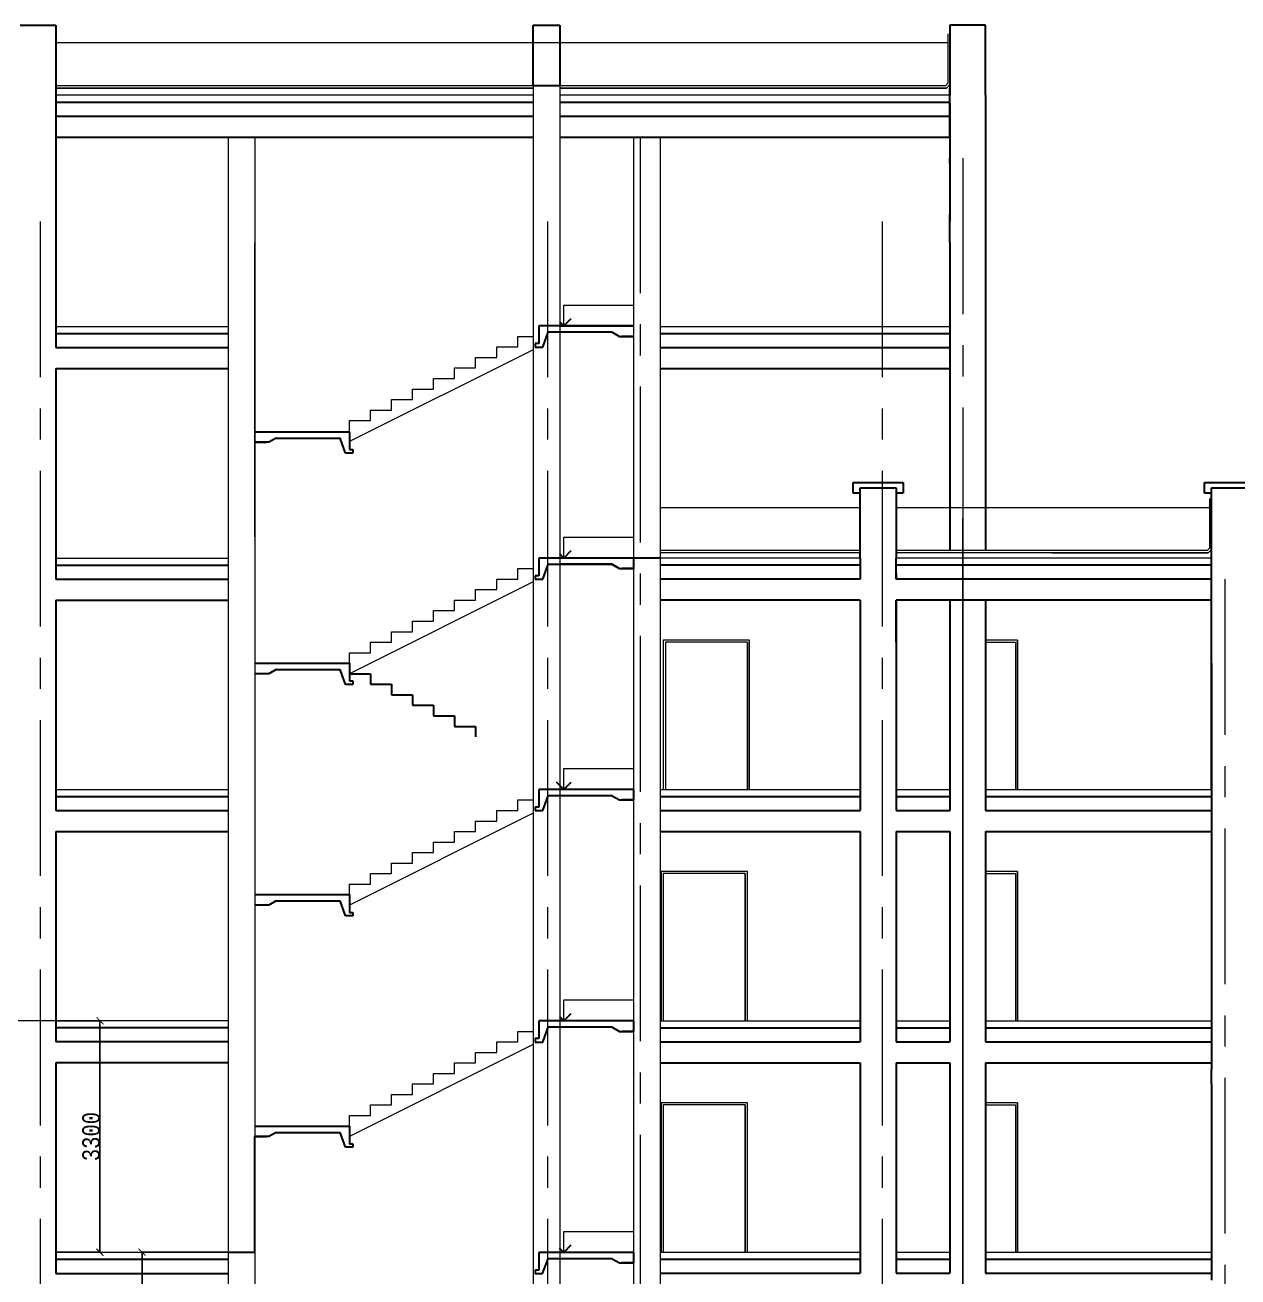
# Model space of a CAD drawing. Header units: millimetres. Extents: x -689206 to 4969298, y -1019800 to 703299.
# Drawn here: x -665072 to -647777, y 34609 to 52461 of the extents above; entities that cross this region are included whole.
import ezdxf

# ---------------------------------------------------------------- set-up
doc = ezdxf.new("R2010")
doc.units = ezdxf.units.MM
doc.linetypes.add('осеваяX2', pattern=[101.6, 63.5, -12.7, 12.7, -12.7])
doc.layers.add('РАЗМЕРЫ', color=7, linetype='Continuous', lineweight=9)
doc.layers.add('разрез1-1', color=7, linetype='Continuous')
doc.styles.add('Аннотативный', font='isocteur.ttf', dxfattribs={"width": 0.7, "height": 250})
doc.dimstyles.new('Аннотативный', dxfattribs={"dimscale": 0, "dimtxt": 250, "dimasz": 100, "dimexe": 1.25, "dimexo": 0.625, "dimtad": 1, "dimdec": 0, "dimtxsty": 'Аннотативный', "dimblk": 'ARCHTICK', "dimcen": 2.5, "dimadec": 0, "dimazin": 0, "dimtfac": 1, "dimtdec": 0, "dimtmove": 0, "dimatfit": 3, "dimfxl": 1, "dimarcsym": 0})

# ---------------------------------------------------------------- blocks, each defined once
blk = doc.blocks.new('_ArchTick')
at = {"color": 0, "linetype": 'ByBlock', "const_width": 0.15}
blk.add_lwpolyline([(-0.5, -0.5), (0.5, 0.5)], dxfattribs=at)
blk = doc.blocks.new('*D4744')
at = {"layer": 'Defpoints', "color": 0, "lineweight": 30, "ltscale": 35, "transparency": 16777216}
for p in [(-651702, 45426), (-652852, 26454), (-651702, 26454)]:
    blk.add_point(p, dxfattribs=at)
at = {"layer": 'РАЗМЕРЫ', "color": 0, "lineweight": -2, "ltscale": 35, "transparency": 16777216}
for p, q in [((-651702, 45426), (-651702, 26453)), ((-652852, 26455), (-652852, 26456)), ((-652852, 26454), (-651702, 26454))]:
    blk.add_line(p, q, dxfattribs=at)
at = {"layer": 'РАЗМЕРЫ', "color": 0, "lineweight": -2, "ltscale": 35, "transparency": 16777216, "xscale": 100, "yscale": 100, "zscale": 100, "rotation": 180}
blk.add_blockref('_ArchTick', (-652852, 26454), dxfattribs=at)
at = {"layer": 'РАЗМЕРЫ', "color": 0, "lineweight": -2, "ltscale": 35, "transparency": 16777216, "xscale": 100, "yscale": 100, "zscale": 100}
blk.add_blockref('_ArchTick', (-651702, 26454), dxfattribs=at)
at = {"layer": 'РАЗМЕРЫ', "color": 0, "lineweight": 5, "ltscale": 35, "transparency": 16777216, "insert": (-652277, 26580), "char_height": 250, "attachment_point": 5, "style": 'Аннотативный'}
blk.add_mtext('1150', dxfattribs=at)
blk = doc.blocks.new('*D4752')
at = {"layer": 'Defpoints', "color": 0, "lineweight": 30, "ltscale": 35, "transparency": 16777216}
for p in [(-661796, 34961), (-663404, 31361), (-661796, 31361)]:
    blk.add_point(p, dxfattribs=at)
at = {"layer": 'РАЗМЕРЫ', "color": 0, "lineweight": -2, "ltscale": 35, "transparency": 16777216}
for p, q in [((-661797, 34961), (-663405, 34961)), ((-663404, 34961), (-663404, 31361)), ((-661797, 31361), (-663405, 31361))]:
    blk.add_line(p, q, dxfattribs=at)
at = {"layer": 'РАЗМЕРЫ', "color": 0, "lineweight": -2, "ltscale": 35, "transparency": 16777216, "xscale": 100, "yscale": 100, "zscale": 100}
for p, rotation in [((-663404, 34961), 90), ((-663404, 31361), 270)]:
    blk.add_blockref('_ArchTick', p, dxfattribs=dict(at, rotation=rotation))
at = {"layer": 'РАЗМЕРЫ', "color": 0, "lineweight": 30, "ltscale": 35, "transparency": 16777216, "insert": (-663530, 33161), "char_height": 250, "attachment_point": 5, "rotation": 90, "style": 'Аннотативный'}
blk.add_mtext('3600', dxfattribs=at)
blk = doc.blocks.new('*D4753')
at = {"layer": 'Defpoints', "color": 0, "lineweight": 30, "ltscale": 35, "transparency": 16777216}
for p in [(-664632, 38261), (-664004, 38261), (-664632, 34961)]:
    blk.add_point(p, dxfattribs=at)
at = {"layer": 'РАЗМЕРЫ', "color": 0, "lineweight": -2, "ltscale": 35, "transparency": 16777216}
for p, q in [((-664631, 38261), (-664002, 38261)), ((-664004, 34961), (-664004, 38261)), ((-664631, 34961), (-664002, 34961))]:
    blk.add_line(p, q, dxfattribs=at)
at = {"layer": 'РАЗМЕРЫ', "color": 0, "lineweight": -2, "ltscale": 35, "transparency": 16777216, "xscale": 100, "yscale": 100, "zscale": 100}
for p, rotation in [((-664004, 38261), 90), ((-664004, 34961), 270)]:
    blk.add_blockref('_ArchTick', p, dxfattribs=dict(at, rotation=rotation))
at = {"layer": 'РАЗМЕРЫ', "color": 0, "lineweight": 30, "ltscale": 35, "transparency": 16777216, "insert": (-664129, 36611), "char_height": 250, "attachment_point": 5, "rotation": 90, "style": 'Аннотативный'}
blk.add_mtext('3300', dxfattribs=at)

msp = doc.modelspace()

# ---------------------------------------------------------------- linework, layer by layer
at = {"layer": 'РАЗМЕРЫ', "lineweight": 30, "ltscale": 35}
for p, q in [((-665139.2, 52461), (-664631.9, 52461)), ((-664631.9, 52461), (-664631.9, 52311.8)), ((-664631.9, 52311.8), (-664631.9, 49661)), ((-657825.2, 51596), (-657825.2, 52461)), ((-657825.2, 52461), (-657447.7, 52461)), ((-657447.7, 52461), (-657447.7, 51692.1)), ((-651374.6, 52461), (-651884.6, 52461)), ((-651884.6, 52461), (-651884.6, 51461)), ((-651374.6, 51461), (-651374.6, 52461)), ((-657825.2, 51596), (-657825.2, 51680.7)), ((-657447.7, 51596), (-657825.2, 51596)), ((-657447.7, 51692.1), (-657447.7, 51596)), ((-651884.6, 51461), (-651884.6, 51561)), ((-651884.6, 50861), (-651884.6, 51461)), ((-651374.6, 51461), (-651374.6, 45582.7)), ((-664631.9, 51361), (-657825.2, 51361)), ((-657447.7, 51361), (-651884.6, 51361)), ((-651884.6, 51347.6), (-651884.6, 49661)), ((-664631.9, 51161), (-657825.2, 51161)), ((-657447.7, 51161), (-651884.6, 51161)), ((-664631.9, 50861), (-657825.2, 50861)), ((-657447.7, 50861), (-651884.6, 50861)), ((-651884.6, 50486), (-651884.6, 50561)), ((-664631.9, 49661), (-664631.9, 47861)), ((-651884.6, 49361), (-651884.6, 49761)), ((-651884.6, 49361), (-651884.6, 45582.7)), ((-664631.9, 48061), (-662176.4, 48061)), ((-656396.4, 48170.6), (-657537.3, 48170.6)), ((-657447.7, 48170.6), (-656396.4, 48170.6)), ((-656016.4, 48061), (-651884.6, 48061)), ((-664631.9, 47861), (-662176.4, 47861)), ((-656396.4, 48020.6), (-656564.4, 48020.6)), ((-656016.4, 47861), (-651884.6, 47861)), ((-664631.9, 47561), (-664631.9, 44561)), ((-664631.9, 47561), (-662176.4, 47561)), ((-656016.4, 47561), (-651884.6, 47561)), ((-661796.4, 46661), (-660655.5, 46661)), ((-657826.1, 46661), (-657825.2, 46661)), ((-661796.4, 46511), (-661630.6, 46511)), ((-653161.9, 44861), (-653161.9, 45861)), ((-653161.9, 45861), (-652651.9, 45861)), ((-652651.9, 45861), (-652651.9, 44861)), ((-648151.9, 45861), (-647641.9, 45861)), ((-648151.9, 44861), (-648151.9, 45861)), ((-648151.9, 45861), (-647641.9, 45861)), ((-651884.6, 45582.7), (-651884.6, 44967.7)), ((-651374.6, 45582.7), (-651374.6, 44967.7)), ((-656396.4, 44860.5), (-657537.3, 44860.5)), ((-656016.4, 44861), (-656396.4, 44861)), ((-656396.4, 44860.5), (-656396.4, 44710.5)), ((-653161.9, 44861), (-653161.9, 44561)), ((-652651.9, 44561), (-652651.9, 44861)), ((-648151.9, 44861), (-648151.9, 44961)), ((-648151.9, 43661), (-648151.9, 44861)), ((-664631.9, 44761), (-662176.4, 44761)), ((-656396.4, 44710.5), (-656564.4, 44710.5)), ((-653161.9, 44761), (-656016.4, 44761)), ((-648151.9, 44761), (-652651.9, 44761)), ((-652651.9, 44636), (-652651.9, 44561)), ((-664631.9, 44561), (-662176.4, 44561)), ((-653161.9, 44561), (-656016.4, 44561)), ((-648151.9, 44561), (-652651.9, 44561)), ((-664631.9, 44261), (-664631.9, 43661)), ((-664631.9, 44261), (-662176.4, 44261)), ((-653161.9, 44261), (-656016.4, 44261)), ((-653161.9, 44261), (-653161.9, 43661)), ((-652651.9, 44261), (-652651.9, 43661)), ((-652651.9, 43661), (-652651.9, 44261)), ((-648151.9, 44261), (-652651.9, 44261)), ((-651884.6, 44261), (-651884.6, 41261)), ((-651374.6, 44261), (-651374.6, 41261)), ((-648151.9, 41561), (-648151.9, 44261)), ((-664631.9, 43661), (-664631.9, 41261)), ((-653161.9, 43661), (-653161.9, 41261)), ((-652651.9, 43661), (-652651.9, 41261)), ((-661796.4, 43361), (-660655.5, 43361)), ((-660446.4, 43210.5), (-660146.4, 43210.5)), ((-660146.4, 43210.5), (-660146.4, 43060.5)), ((-657825.2, 43361), (-657826.1, 43361)), ((-648151.9, 43361), (-648151.9, 40561)), ((-660146.4, 43060.5), (-659846.4, 43060.5)), ((-659846.4, 43060.5), (-659846.4, 42910.5)), ((-659846.4, 42910.5), (-659546.4, 42910.5)), ((-659546.4, 42910.5), (-659546.4, 42760.5)), ((-659546.4, 42760.5), (-659246.4, 42760.5)), ((-659246.4, 42760.5), (-659246.4, 42610.5)), ((-659246.4, 42610.5), (-658946.4, 42610.5)), ((-658946.4, 42610.5), (-658946.4, 42460.5)), ((-658946.4, 42460.5), (-658646.4, 42460.5)), ((-658646.4, 42460.5), (-658646.4, 42310.5)), ((-664631.9, 41461), (-662176.4, 41461)), ((-656396.4, 41561), (-657537.3, 41561)), ((-656396.4, 41561), (-656396.4, 41411)), ((-656016.4, 41461), (-653161.9, 41461)), ((-652651.9, 41461), (-651884.6, 41461)), ((-651374.6, 41461), (-648151.9, 41461)), ((-664631.9, 41261), (-662176.4, 41261)), ((-656396.4, 41411), (-656564.4, 41411)), ((-656016.4, 41261), (-653161.9, 41261)), ((-652651.9, 41261), (-651884.6, 41261)), ((-651374.6, 41261), (-648151.9, 41261)), ((-664631.9, 40961), (-664631.9, 40561)), ((-664631.9, 40961), (-662176.4, 40961)), ((-656016.4, 40961), (-653161.9, 40961)), ((-653161.9, 40961), (-653161.9, 40561)), ((-652651.9, 40961), (-652651.9, 40561)), ((-652651.9, 40961), (-651884.6, 40961)), ((-651884.6, 40961), (-651884.6, 40561)), ((-651374.6, 40961), (-651374.6, 40561)), ((-651374.6, 40961), (-648151.9, 40961)), ((-664631.9, 40561), (-664631.9, 37961)), ((-653161.9, 40561), (-653161.9, 37961)), ((-652651.9, 40561), (-652651.9, 37961)), ((-651884.6, 40561), (-651884.6, 37961)), ((-651374.6, 40561), (-651374.6, 37961)), ((-648151.9, 40561), (-648151.9, 40361)), ((-648151.9, 40361), (-648151.9, 37561)), ((-661796.4, 40061), (-660655.5, 40061)), ((-656396.4, 38261), (-657537.3, 38261)), ((-656396.4, 38261), (-656396.4, 38111)), ((-662176.4, 38161), (-664631.9, 38161)), ((-656396.4, 38111), (-656564.4, 38111)), ((-656016.4, 38161), (-653161.9, 38161)), ((-652651.9, 38161), (-651884.6, 38161)), ((-651374.6, 38161), (-648151.9, 38161)), ((-662176.4, 37961), (-664631.9, 37961)), ((-656016.4, 37961), (-653161.9, 37961)), ((-652651.9, 37961), (-651884.6, 37961)), ((-651374.6, 37961), (-648151.9, 37961)), ((-664631.9, 37661), (-664631.9, 37561)), ((-662176.4, 37661), (-664631.9, 37661)), ((-664631.9, 37561), (-664631.9, 34660.2)), ((-656016.4, 37661), (-653161.9, 37661)), ((-653161.9, 37661), (-653161.9, 37561)), ((-653161.9, 37661), (-653161.9, 34661)), ((-652651.9, 37661), (-652651.9, 37561)), ((-652651.9, 37661), (-652651.9, 34661)), ((-652651.9, 37661), (-651884.6, 37661)), ((-651884.6, 37661), (-651884.6, 37561)), ((-651884.6, 37661), (-651884.6, 34661)), ((-651374.6, 37661), (-651374.6, 37561)), ((-651374.6, 37661), (-651374.6, 34661)), ((-651374.6, 37661), (-648151.9, 37661)), ((-648151.9, 37361), (-648151.9, 37561)), ((-648151.9, 37361), (-648151.9, 34561)), ((-661796.4, 36760.5), (-660655.5, 36760.5)), ((-661796.4, 34960.5), (-661796.4, 36610.5)), ((-661796.4, 36610.5), (-661628.4, 36610.5)), ((-664631.9, 34860.2), (-662176.4, 34860.2)), ((-662177, 34960.5), (-661796.4, 34960.5)), ((-657747.7, 34959.4), (-657747.7, 34794.4)), ((-657747.7, 34959.4), (-657747.7, 34794.4)), ((-656397.7, 34959.4), (-657538.6, 34959.4)), ((-656397.7, 34959.4), (-656397.7, 34809.4)), ((-656016.4, 34861), (-653161.9, 34861)), ((-652651.9, 34861), (-651884.6, 34861)), ((-651374.6, 34861), (-648151.9, 34861)), ((-664631.9, 34660.2), (-662176.4, 34660.2)), ((-656397.7, 34809.4), (-656565.6, 34809.4)), ((-656016.4, 34661), (-653161.9, 34661)), ((-652651.9, 34661), (-651884.6, 34661)), ((-651374.6, 34661), (-648151.9, 34661))]:
    msp.add_line(p, q, dxfattribs=at)
at = {"layer": 'РАЗМЕРЫ', "lineweight": 20, "ltscale": 35}
for p, q in [((-657825.2, 51596), (-657826.1, 31780.1)), ((-657447.7, 51596), (-657447.7, 31361)), ((-662176.4, 50861), (-662176.4, 43661)), ((-661796.4, 50861), (-661796.4, 31361)), ((-656396.4, 50861), (-656396.4, 31361)), ((-656016.4, 50861), (-656016.4, 43361)), ((-661796.4, 45161), (-661796.4, 49361)), ((-657825.2, 49361), (-657825.2, 31361)), ((-662176.4, 43661), (-662176.4, 31361)), ((-656016.4, 43361), (-656016.4, 31361))]:
    msp.add_line(p, q, dxfattribs=at)
at = {"layer": 'РАЗМЕРЫ', "lineweight": 9, "ltscale": 35}
for p, q in [((-657825.2, 51461), (-664631.9, 51461)), ((-651884.6, 51461), (-657447.7, 51461)), ((-664631.9, 48161), (-662176.4, 48161)), ((-656016.4, 48161), (-651884.6, 48161)), ((-664631.9, 44861), (-662176.4, 44861)), ((-653161.9, 44861), (-656016.4, 44861)), ((-648151.9, 44861), (-652651.9, 44861)), ((-664631.9, 41561), (-662176.4, 41561)), ((-656016.4, 41561), (-653161.9, 41561)), ((-652651.9, 41561), (-651884.6, 41561)), ((-651374.6, 41561), (-648151.9, 41561)), ((-662176.4, 38261), (-669283.9, 38261)), ((-656016.4, 38261), (-653161.9, 38261)), ((-652651.9, 38261), (-651884.6, 38261)), ((-651374.6, 38261), (-648151.9, 38261)), ((-664631.9, 34960.5), (-662176.4, 34960.5)), ((-656016.4, 34961), (-653161.9, 34961)), ((-652651.9, 34961), (-651884.6, 34961)), ((-651374.6, 34961), (-648151.9, 34961))]:
    msp.add_line(p, q, dxfattribs=at)
at = {"layer": 'РАЗМЕРЫ', "linetype": 'осеваяX2', "lineweight": 5, "ltscale": 35}
for p, q in [((-656302, 50861), (-656302, 22112.3)), ((-651702.2, 50561), (-651702.2, 44861)), ((-664854.6, 49661), (-664854.6, 22112.3)), ((-657621.9, 49661), (-657621.9, 22112.3)), ((-652851.9, 49661), (-652851.9, 22112.3)), ((-647961.9, 44561), (-647961.9, 22112.3)), ((-651702.2, 44261), (-651702.2, 22112.3))]:
    msp.add_line(p, q, dxfattribs=at)
at = {"layer": 'РАЗМЕРЫ', "lineweight": 15, "ltscale": 35}
for p, q in [((-651884.6, 49361), (-651884.6, 49661)), ((-648151.9, 37661), (-651374.6, 37661))]:
    msp.add_line(p, q, dxfattribs=at)
at = {"layer": 'РАЗМЕРЫ', "linetype": 'ByBlock', "lineweight": 30, "ltscale": 35}
for p, q in [((-653261.9, 45861), (-653261.9, 45936)), ((-653261.9, 45936), (-652651.9, 45936)), ((-652651.9, 45936), (-652551.9, 45936)), ((-652551.9, 45936), (-652551.9, 45786)), ((-648251.9, 45861), (-648251.9, 45936)), ((-648251.9, 45936), (-647641.9, 45936)), ((-653261.9, 45786), (-653261.9, 45861)), ((-653161.9, 45786), (-653261.9, 45786)), ((-652551.9, 45786), (-652651.9, 45786)), ((-648251.9, 45786), (-648251.9, 45861)), ((-648151.9, 45786), (-648251.9, 45786))]:
    msp.add_line(p, q, dxfattribs=at)
at = {"layer": 'РАЗМЕРЫ', "lineweight": 18, "ltscale": 35}
for p, q in [((-654771.5, 43691), (-655971.5, 43691)), ((-655971.5, 43691), (-655971.5, 41561)), ((-654771.5, 43661), (-655941.5, 43661)), ((-655941.5, 43661), (-655941.5, 41561)), ((-654741.5, 43691), (-654771.5, 43691)), ((-654771.5, 43661), (-654771.5, 41561)), ((-654771.5, 41561), (-654771.5, 43661)), ((-654741.5, 41561), (-654741.5, 43691)), ((-650919.9, 43691), (-651374.6, 43691)), ((-651374.6, 43661), (-650949.9, 43661)), ((-650949.9, 43661), (-650949.9, 41561)), ((-650919.9, 43691), (-650919.9, 41561)), ((-650919.9, 43691), (-650919.9, 41561)), ((-650919.9, 41561), (-650919.9, 43691)), ((-654801.5, 40391), (-656001.5, 40391)), ((-656001.5, 40391), (-656001.5, 38261)), ((-654801.5, 40361), (-655971.5, 40361)), ((-655971.5, 40361), (-655971.5, 38261)), ((-654771.5, 40391), (-654801.5, 40391)), ((-654801.5, 40361), (-654801.5, 38261)), ((-654801.5, 38261), (-654801.5, 40361)), ((-654771.5, 38261), (-654771.5, 40391)), ((-650919.9, 40391), (-651374.6, 40391)), ((-651374.6, 40361), (-650949.9, 40361)), ((-650949.9, 40361), (-650949.9, 38261)), ((-650919.9, 40391), (-650919.9, 38261)), ((-650919.9, 40391), (-650919.9, 38261)), ((-650919.9, 38261), (-650919.9, 40391)), ((-654801.5, 37091), (-656001.5, 37091)), ((-656001.5, 37091), (-656001.5, 34961)), ((-654801.5, 37061), (-655971.5, 37061)), ((-655971.5, 37061), (-655971.5, 34961)), ((-654771.5, 37091), (-654801.5, 37091)), ((-654801.5, 37061), (-654801.5, 34961)), ((-654801.5, 34961), (-654801.5, 37061)), ((-654771.5, 34961), (-654771.5, 37091)), ((-650919.9, 37091), (-651374.6, 37091)), ((-651374.6, 37061), (-650949.9, 37061)), ((-650949.9, 37061), (-650949.9, 34961)), ((-650919.9, 37091), (-650919.9, 34961)), ((-650919.9, 37091), (-650919.9, 34961)), ((-650919.9, 34961), (-650919.9, 37091))]:
    msp.add_line(p, q, dxfattribs=at)
at = {"layer": 'разрез1-1', "lineweight": 15}
for p, q in [((-651909.3, 51635.8), (-651909.3, 52336)), ((-664631.9, 52211), (-651909.3, 52211)), ((-664631.9, 51561), (-657825.2, 51561)), ((-657447.7, 51561), (-651934.6, 51561)), ((-657199.2, 48170.6), (-657179.3, 48170.6)), ((-656569, 48170.6), (-656588.9, 48170.6)), ((-656588.9, 48170.6), (-656549.1, 48170.6)), ((-658346.4, 47720.6), (-658346.4, 47870.6)), ((-658346.4, 47870.6), (-658046.4, 47870.6)), ((-658046.4, 47870.6), (-658046.4, 48020.6)), ((-658046.4, 48020.6), (-657825.2, 48020.6)), ((-657825.2, 47831.2), (-660446.4, 46520.6)), ((-658646.4, 47570.6), (-658646.4, 47720.6)), ((-658646.4, 47720.6), (-658346.4, 47720.6)), ((-658946.4, 47420.6), (-658946.4, 47570.6)), ((-658946.4, 47570.6), (-658646.4, 47570.6)), ((-659246.4, 47270.6), (-659246.4, 47420.6)), ((-659246.4, 47420.6), (-658946.4, 47420.6)), ((-659546.4, 47120.6), (-659546.4, 47270.6)), ((-659546.4, 47270.6), (-659246.4, 47270.6)), ((-660146.4, 46820.6), (-660146.4, 46970.6)), ((-660146.4, 46970.6), (-659846.4, 46970.6)), ((-659846.4, 46970.6), (-659846.4, 47120.6)), ((-659846.4, 47120.6), (-659546.4, 47120.6)), ((-660446.4, 46670.6), (-660446.4, 46820.6)), ((-660446.4, 46820.6), (-660146.4, 46820.6)), ((-648176.6, 45007.5), (-648176.6, 45707.7)), ((-656016.4, 45582.7), (-653161.9, 45582.7)), ((-652651.9, 45582.7), (-651374.6, 45582.7)), ((-651374.6, 45582.7), (-648176.6, 45582.7)), ((-657199.2, 44861), (-657179.3, 44861)), ((-656569, 44861), (-656588.9, 44861)), ((-656588.9, 44861), (-656549.1, 44861)), ((-650431.7, 44932.7), (-648201.9, 44932.7)), ((-658046.4, 44560.5), (-658046.4, 44710.5)), ((-658046.4, 44710.5), (-657825.2, 44710.5)), ((-657825.2, 44521.1), (-660446.4, 43210.5)), ((-658346.4, 44410.5), (-658346.4, 44560.5)), ((-658346.4, 44560.5), (-658046.4, 44560.5)), ((-658646.4, 44260.5), (-658646.4, 44410.5)), ((-658646.4, 44410.5), (-658346.4, 44410.5)), ((-657917.5, 44361), (-657916.4, 44361)), ((-657826.1, 44361), (-657825.2, 44361)), ((-659246.4, 43960.5), (-659246.4, 44110.5)), ((-659246.4, 44110.5), (-658946.4, 44110.5)), ((-658946.4, 44110.5), (-658946.4, 44260.5)), ((-658946.4, 44260.5), (-658646.4, 44260.5)), ((-659546.4, 43810.5), (-659546.4, 43960.5)), ((-659546.4, 43960.5), (-659246.4, 43960.5)), ((-659846.4, 43660.5), (-659846.4, 43810.5)), ((-659846.4, 43810.5), (-659546.4, 43810.5)), ((-660146.4, 43510.5), (-660146.4, 43660.5)), ((-660146.4, 43660.5), (-659846.4, 43660.5)), ((-660446.4, 43360.5), (-660446.4, 43510.5)), ((-660446.4, 43510.5), (-660146.4, 43510.5)), ((-657199.2, 41561), (-657179.3, 41561)), ((-656569, 41561), (-656588.9, 41561)), ((-656588.9, 41561), (-656549.1, 41561)), ((-658346.4, 41110.5), (-658346.4, 41260.5)), ((-658346.4, 41260.5), (-658046.4, 41260.5)), ((-658046.4, 41260.5), (-658046.4, 41410.5)), ((-658046.4, 41410.5), (-657825.2, 41410.5)), ((-657825.2, 41221.1), (-660446.4, 39910.5)), ((-658646.4, 40960.5), (-658646.4, 41110.5)), ((-658646.4, 41110.5), (-658346.4, 41110.5)), ((-658946.4, 40810.5), (-658946.4, 40960.5)), ((-658946.4, 40960.5), (-658646.4, 40960.5)), ((-659246.4, 40660.5), (-659246.4, 40810.5)), ((-659246.4, 40810.5), (-658946.4, 40810.5)), ((-659546.4, 40510.5), (-659546.4, 40660.5)), ((-659546.4, 40660.5), (-659246.4, 40660.5)), ((-660146.4, 40210.5), (-660146.4, 40360.5)), ((-660146.4, 40360.5), (-659846.4, 40360.5)), ((-659846.4, 40360.5), (-659846.4, 40510.5)), ((-659846.4, 40510.5), (-659546.4, 40510.5)), ((-660446.4, 40060.5), (-660446.4, 40210.5)), ((-660446.4, 40210.5), (-660146.4, 40210.5)), ((-657199.2, 38261), (-657179.3, 38261)), ((-656569, 38261), (-656588.9, 38261)), ((-656588.9, 38261), (-656549.1, 38261)), ((-658046.4, 37961), (-658046.4, 38111)), ((-658046.4, 38111), (-657825.2, 38111)), ((-657825.2, 37921.6), (-660446.4, 36611)), ((-658346.4, 37811), (-658346.4, 37961)), ((-658346.4, 37961), (-658046.4, 37961)), ((-658646.4, 37661), (-658646.4, 37811)), ((-658646.4, 37811), (-658346.4, 37811)), ((-659246.4, 37361), (-659246.4, 37511)), ((-659246.4, 37511), (-658946.4, 37511)), ((-658946.4, 37511), (-658946.4, 37661)), ((-658946.4, 37661), (-658646.4, 37661)), ((-659546.4, 37211), (-659546.4, 37361)), ((-659546.4, 37361), (-659246.4, 37361)), ((-659846.4, 37061), (-659846.4, 37211)), ((-659846.4, 37211), (-659546.4, 37211)), ((-660146.4, 36911), (-660146.4, 37061)), ((-660146.4, 37061), (-659846.4, 37061)), ((-660446.4, 36761), (-660446.4, 36911)), ((-660446.4, 36911), (-660146.4, 36911))]:
    msp.add_line(p, q, dxfattribs=at)
at = {"layer": 'разрез1-1', "lineweight": 5}
for p, q in [((-657389, 48170.6), (-657389, 48468.4)), ((-657389, 48468.4), (-656396.4, 48468.4)), ((-657389, 44861), (-657389, 45158.8)), ((-657389, 45158.8), (-656396.4, 45158.8)), ((-657389, 44860.5), (-657389, 45158.3)), ((-657389, 45158.3), (-656396.4, 45158.3)), ((-657389, 41561), (-657389, 41858.8)), ((-657389, 41858.8), (-656396.4, 41858.8)), ((-657389, 41561), (-657389, 41858.8)), ((-657389, 41858.8), (-656396.4, 41858.8)), ((-657389, 38261), (-657389, 38558.8)), ((-657389, 38558.8), (-656396.4, 38558.8)), ((-657389, 38261), (-657389, 38558.8)), ((-657389, 38558.8), (-656396.4, 38558.8)), ((-657390.2, 34959.4), (-657390.2, 35257.2)), ((-657390.2, 35257.2), (-656397.7, 35257.2))]:
    msp.add_line(p, q, dxfattribs=at)
at = {"layer": 'разрез1-1', "lineweight": 30}
for p, q in [((-657389, 48170.6), (-657447.7, 48229.3)), ((-657389, 48170.6), (-657283.7, 48275.9)), ((-657746.4, 48170.6), (-657746.4, 47917.8)), ((-657035.1, 48170.6), (-657744.2, 48170.6)), ((-657690.2, 47867.8), (-657613, 48080.6)), ((-656700.3, 48080.6), (-657613, 48080.6)), ((-656396.4, 48170.6), (-657447.7, 48170.6)), ((-657034.4, 48170.6), (-657447.7, 48170.6)), ((-656700.3, 48080.6), (-657447.7, 48080.6)), ((-656700.3, 48080.6), (-656596.4, 48020.6)), ((-656700.3, 48080.6), (-656596.4, 48020.6)), ((-656700.3, 48080.6), (-656596.4, 48020.6)), ((-656700.3, 48080.6), (-656596.4, 48020.6)), ((-657746.4, 47917.8), (-657796.4, 47917.8)), ((-657796.4, 47917.8), (-657796.4, 47867.8)), ((-657796.4, 47867.8), (-657690.2, 47867.8)), ((-656596.4, 48020.6), (-656396.4, 48020.6)), ((-656596.4, 48020.6), (-656396.4, 48020.6)), ((-661157.7, 46661), (-660448.6, 46661)), ((-660446.4, 46661), (-660446.4, 46408.3)), ((-661596.4, 46511), (-661796.4, 46511)), ((-661492.5, 46571), (-661596.4, 46511)), ((-661492.5, 46571), (-660579.8, 46571)), ((-660502.6, 46358.3), (-660579.8, 46571)), ((-660396.4, 46358.3), (-660502.6, 46358.3)), ((-660446.4, 46408.3), (-660396.4, 46408.3)), ((-660396.4, 46408.3), (-660396.4, 46358.3)), ((-657746.4, 44860.5), (-657746.4, 44607.7)), ((-657035.1, 44860.5), (-657744.2, 44860.5)), ((-657389, 44861), (-657447.7, 44919.7)), ((-657389, 44860.5), (-657447.7, 44919.2)), ((-656396.4, 44861), (-657447.7, 44861)), ((-657034.4, 44861), (-657447.7, 44861)), ((-656396.4, 44860.5), (-657447.7, 44860.5)), ((-657034.4, 44860.5), (-657447.7, 44860.5)), ((-657389, 44861), (-657283.7, 44966.3)), ((-657389, 44860.5), (-657283.7, 44965.8)), ((-657690.2, 44557.7), (-657613, 44770.5)), ((-656700.3, 44770.5), (-657613, 44770.5)), ((-656700.3, 44771), (-657447.7, 44771)), ((-656700.3, 44770.5), (-657447.7, 44770.5)), ((-656700.3, 44771), (-656596.4, 44711)), ((-656700.3, 44770.5), (-656596.4, 44710.5)), ((-656700.3, 44770.5), (-656596.4, 44710.5)), ((-656596.4, 44711), (-656396.4, 44711)), ((-656596.4, 44710.5), (-656396.4, 44710.5)), ((-656596.4, 44710.5), (-656396.4, 44710.5)), ((-657746.4, 44607.7), (-657796.4, 44607.7)), ((-657796.4, 44607.7), (-657796.4, 44557.7)), ((-657796.4, 44557.7), (-657690.2, 44557.7)), ((-661596.4, 43211), (-661796.4, 43211)), ((-661492.5, 43271), (-661596.4, 43211)), ((-661492.5, 43271), (-660579.8, 43271)), ((-661157.7, 43361), (-660448.6, 43361)), ((-660502.6, 43058.3), (-660579.8, 43271)), ((-660446.4, 43361), (-660446.4, 43108.3)), ((-660396.4, 43058.3), (-660502.6, 43058.3)), ((-660446.4, 43108.3), (-660396.4, 43108.3)), ((-660396.4, 43108.3), (-660396.4, 43058.3)), ((-657389, 41561), (-657494.3, 41666.3)), ((-657389, 41561), (-657283.7, 41666.3)), ((-657389, 41561), (-657283.7, 41666.3)), ((-657746.4, 41561), (-657746.4, 41308.3)), ((-657035.1, 41561), (-657744.2, 41561)), ((-657690.2, 41258.3), (-657613, 41471)), ((-656700.3, 41471), (-657613, 41471)), ((-656396.4, 41561), (-657447.7, 41561)), ((-657034.4, 41561), (-657447.7, 41561)), ((-656396.4, 41561), (-657447.7, 41561)), ((-657034.4, 41561), (-657447.7, 41561)), ((-656396.4, 41560.5), (-657447.7, 41560.5)), ((-656700.3, 41471), (-657447.7, 41471)), ((-656700.3, 41471), (-657447.7, 41471)), ((-656700.3, 41470.5), (-657447.7, 41470.5)), ((-656700.3, 41471), (-656596.4, 41411)), ((-656700.3, 41471), (-656596.4, 41411)), ((-656700.3, 41471), (-656596.4, 41411)), ((-656700.3, 41470.5), (-656596.4, 41410.5)), ((-657746.4, 41308.3), (-657796.4, 41308.3)), ((-657796.4, 41308.3), (-657796.4, 41258.3)), ((-657796.4, 41258.3), (-657690.2, 41258.3)), ((-656596.4, 41411), (-656396.4, 41411)), ((-656596.4, 41411), (-656396.4, 41411)), ((-656596.4, 41411), (-656396.4, 41411)), ((-656596.4, 41410.5), (-656396.4, 41410.5)), ((-661157.7, 40061), (-660448.6, 40061)), ((-660446.4, 40061), (-660446.4, 39808.3)), ((-661596.4, 39911), (-661796.4, 39911)), ((-661492.5, 39971), (-661596.4, 39911)), ((-661492.5, 39971), (-660579.8, 39971)), ((-660502.6, 39758.3), (-660579.8, 39971)), ((-660396.4, 39758.3), (-660502.6, 39758.3)), ((-660446.4, 39808.3), (-660396.4, 39808.3)), ((-660396.4, 39808.3), (-660396.4, 39758.3)), ((-657746.4, 38261), (-657746.4, 38008.3)), ((-657035.1, 38261), (-657744.2, 38261)), ((-657389, 38261), (-657447.7, 38319.7)), ((-657389, 38261), (-657447.7, 38319.7)), ((-656396.4, 38261), (-657447.7, 38261)), ((-657034.4, 38261), (-657447.7, 38261)), ((-656396.4, 38261), (-657447.7, 38261)), ((-657034.4, 38261), (-657447.7, 38261)), ((-657389, 38261), (-657283.7, 38366.3)), ((-657389, 38261), (-657283.7, 38366.3)), ((-657690.2, 37958.3), (-657613, 38171)), ((-656700.3, 38171), (-657613, 38171)), ((-656700.3, 38171), (-657447.7, 38171)), ((-656700.3, 38171), (-657447.7, 38171)), ((-656700.3, 38171), (-656596.4, 38111)), ((-656700.3, 38171), (-656596.4, 38111)), ((-656700.3, 38171), (-656596.4, 38111)), ((-656596.4, 38111), (-656396.4, 38111)), ((-656596.4, 38111), (-656396.4, 38111)), ((-656596.4, 38111), (-656396.4, 38111)), ((-657746.4, 38008.3), (-657796.4, 38008.3)), ((-657796.4, 38008.3), (-657796.4, 37958.3)), ((-657796.4, 37958.3), (-657690.2, 37958.3)), ((-661596.4, 36610.5), (-661796.4, 36610.5)), ((-661492.5, 36670.5), (-661596.4, 36610.5)), ((-661492.5, 36670.5), (-660579.8, 36670.5)), ((-661157.7, 36760.5), (-660448.6, 36760.5)), ((-660502.6, 36457.8), (-660579.8, 36670.5)), ((-660446.4, 36760.5), (-660446.4, 36507.8)), ((-660396.4, 36457.8), (-660502.6, 36457.8)), ((-660446.4, 36507.8), (-660396.4, 36507.8)), ((-660396.4, 36507.8), (-660396.4, 36457.8)), ((-657390.2, 34959.4), (-657449, 35018.1)), ((-657390.2, 34959.4), (-657284.9, 35064.6)), ((-657747.7, 34959.4), (-657747.7, 34706.6)), ((-657036.4, 34959.4), (-657747.7, 34959.4)), ((-657691.5, 34656.6), (-657614.2, 34869.4)), ((-656701.6, 34869.4), (-657614.2, 34869.4)), ((-656397.7, 34959.4), (-657449, 34959.4)), ((-656397.7, 34959.4), (-657449, 34959.4)), ((-657035.7, 34959.4), (-657449, 34959.4)), ((-656701.6, 34869.4), (-657449, 34869.4)), ((-656701.6, 34869.4), (-657449, 34869.4)), ((-656701.6, 34869.4), (-656597.7, 34809.4)), ((-656701.6, 34869.4), (-656597.7, 34809.4)), ((-656701.6, 34869.4), (-656597.7, 34809.4)), ((-657747.7, 34706.6), (-657797.7, 34706.6)), ((-657797.7, 34706.6), (-657797.7, 34656.6)), ((-657797.7, 34656.6), (-657691.5, 34656.6)), ((-656597.7, 34809.4), (-656397.7, 34809.4)), ((-656597.7, 34809.4), (-656397.7, 34809.4)), ((-656597.7, 34809.4), (-656397.7, 34809.4))]:
    msp.add_line(p, q, dxfattribs=at)
at = {"layer": 'разрез1-1', "lineweight": 15}
for points in [[(-657825.2, 51596), (-664631.9, 51596)], [(-651909.3, 51635.8), (-651949, 51596), (-657447.7, 51596)], [(-651884.6, 51611), (-651934.6, 51561), (-657447.7, 51561)], [(-657825.2, 51561), (-664631.9, 51561)], [(-648176.6, 45007.5), (-648216.4, 44967.7), (-652651.9, 44967.7)], [(-657438.5, 44910.5), (-657447.7, 44910.5)], [(-657339, 44910.5), (-657339.5, 44910.5)], [(-657304, 44945.5), (-657304.5, 44945.5)], [(-653161.9, 44967.7), (-656016.4, 44967.7)], [(-653161.9, 44932.7), (-656016.4, 44932.7)], [(-648151.9, 44982.7), (-648201.9, 44932.7), (-652651.9, 44932.7)], [(-657825.2, 43746), (-657826.1, 43746)], [(-657825.2, 43711), (-657826.1, 43711)]]:
    msp.add_lwpolyline(points, dxfattribs=at)

# ---------------------------------------------------------------- dimensions: what is measured, and where the dimension line sits
at = {"layer": 'РАЗМЕРЫ', "lineweight": 5, "ltscale": 35}
dim = msp.add_linear_dim(base=(-651702.2, 26454.3), p1=(-652851.9, 26454.3), p2=(-651702.2, 45426.2), dimstyle='Аннотативный', dxfattribs=at)
dim.commit()
dim.dimension.update_dxf_attribs({"geometry": '*D4744', "text_midpoint": (-652277.1, 26579.9)})
at = {"layer": 'РАЗМЕРЫ', "lineweight": 30, "ltscale": 35}
for base, p1, p2, picture, middle in [((-664003.6817, 38261.0092), (-664631.9226, 34960.512), (-664631.9226, 38261.0092), '*D4753', (-664129.3067, 36610.7606)), ((-663404.1668, 31361.0094), (-661796.411, 34960.512), (-661796.411, 31361.0094), '*D4752', (-663529.7918, 33160.7607))]:
    dim = msp.add_linear_dim(base=base, p1=p1, p2=p2, angle=90, dimstyle='Аннотативный', dxfattribs=at)
    dim.commit()
    dim.dimension.update_dxf_attribs({"geometry": picture, "text_midpoint": middle})

doc.saveas('drawing.dxf')
